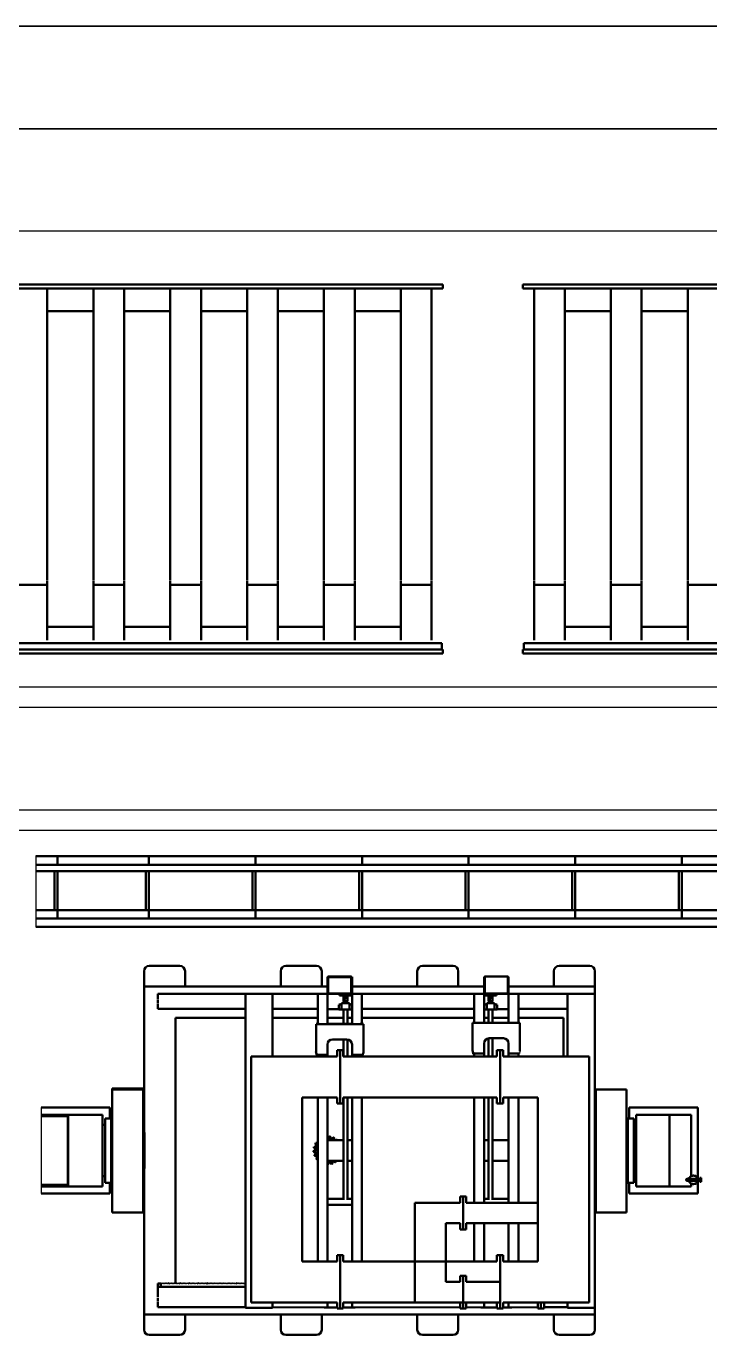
# Model space of a CAD drawing. Header units: millimetres. Extents: x 11 to 67028, y -2 to 23998.
# Drawn here: x 49563 to 56235, y 11229 to 23998 of the extents above; entities that cross this region are included whole.
import ezdxf

# ---------------------------------------------------------------- set-up
doc = ezdxf.new("R2010")
doc.units = ezdxf.units.MM
doc.layers.add('cu', color=7, linetype='Continuous', lineweight=35)
doc.layers.add('图层1', color=2, linetype='Continuous', lineweight=35)

msp = doc.modelspace()

# ---------------------------------------------------------------- linework, layer by layer
at = {"color": 7, "linetype": 'Continuous', "lineweight": 50}
for p, q in [((53629, 21477), (45609, 21477)), ((53629, 21437), (53629, 21477)), ((62429, 21477), (54409, 21477)), ((54409, 21477), (54409, 21437)), ((53629, 21437), (45609, 21437)), ((49769, 18596), (49769, 21436)), ((50219, 21436), (50219, 18596)), ((50519, 18596), (50519, 21436)), ((50969, 21436), (50969, 18596)), ((51269, 18596), (51269, 21436)), ((51719, 21436), (51719, 18596)), ((52019, 18596), (52019, 21436)), ((52469, 21436), (52469, 18596)), ((52769, 18596), (52769, 21436)), ((53219, 21436), (53219, 18596)), ((53519, 18596), (53519, 21436)), ((62429, 21437), (54409, 21437)), ((54519, 21436), (54519, 18596)), ((54819, 18596), (54819, 21436)), ((55269, 21436), (55269, 18596)), ((55569, 18596), (55569, 21436)), ((56019, 21436), (56019, 18596)), ((50219, 21217), (49769, 21217)), ((50969, 21217), (50519, 21217)), ((51719, 21217), (51269, 21217)), ((52469, 21217), (52019, 21217)), ((53219, 21217), (52769, 21217)), ((55269, 21217), (54819, 21217)), ((56019, 21217), (55569, 21217)), ((49469, 18546), (49769, 18546)), ((49769, 18546), (49769, 18591)), ((49769, 18006), (49769, 18546)), ((50219, 18591), (50219, 18546)), ((50219, 18546), (50219, 18006)), ((50219, 18546), (50519, 18546)), ((50519, 18546), (50519, 18591)), ((50519, 18006), (50519, 18546)), ((50969, 18591), (50969, 18546)), ((50969, 18546), (50969, 18006)), ((50969, 18546), (51269, 18546)), ((51269, 18546), (51269, 18591)), ((51269, 18006), (51269, 18546)), ((51719, 18591), (51719, 18546)), ((51719, 18546), (51719, 18006)), ((51719, 18546), (52019, 18546)), ((52019, 18546), (52019, 18591)), ((52019, 18006), (52019, 18546)), ((52469, 18591), (52469, 18546)), ((52469, 18546), (52469, 18006)), ((52469, 18546), (52769, 18546)), ((52769, 18546), (52769, 18591)), ((52769, 18006), (52769, 18546)), ((53219, 18591), (53219, 18546)), ((53219, 18546), (53219, 18006)), ((53219, 18546), (53519, 18546)), ((53519, 18546), (53519, 18591)), ((53519, 18006), (53519, 18546)), ((54519, 18591), (54519, 18546)), ((54519, 18546), (54519, 18006)), ((54519, 18546), (54819, 18546)), ((54819, 18546), (54819, 18591)), ((54819, 18006), (54819, 18546)), ((55269, 18591), (55269, 18546)), ((55269, 18546), (55269, 18006)), ((55269, 18546), (55569, 18546)), ((55569, 18546), (55569, 18591)), ((55569, 18006), (55569, 18546)), ((56019, 18591), (56019, 18546)), ((56019, 18546), (56019, 18006)), ((56019, 18546), (56319, 18546)), ((50219, 18137), (49769, 18137)), ((50519, 18137), (50969, 18137)), ((51719, 18137), (51269, 18137)), ((52469, 18137), (52019, 18137)), ((53219, 18137), (52769, 18137)), ((55268, 18137), (54818, 18137)), ((56019, 18137), (55569, 18137)), ((53629, 17877), (45609, 17877)), ((53619, 17977), (45619, 17977)), ((53619, 17915), (45619, 17915)), ((53619, 17977), (53619, 17917)), ((53619, 17917), (53629, 17917)), ((53629, 17877), (53629, 17917)), ((54419, 17917), (54409, 17917)), ((54409, 17917), (54409, 17877)), ((62429, 17877), (54409, 17877)), ((54419, 17915), (54419, 17977)), ((62419, 17977), (54419, 17977)), ((62419, 17915), (54419, 17915)), ((63347, 15901), (49656, 15901)), ((49869, 15901), (49869, 15816)), ((50761, 15901), (50761, 15816)), ((51781, 15901), (51781, 15907)), ((51801, 15901), (51801, 15816)), ((52841, 15901), (52841, 15816)), ((53881, 15901), (53881, 15816)), ((54921, 15901), (54921, 15816)), ((55961, 15901), (55961, 15816)), ((49656, 15816), (63347, 15816)), ((49656, 15755), (63347, 15755)), ((49839, 15375), (49839, 15755)), ((49869, 15755), (49869, 15375)), ((50731, 15375), (50731, 15755)), ((50761, 15755), (50761, 15375)), ((51771, 15375), (51771, 15755)), ((51801, 15755), (51801, 15375)), ((52811, 15375), (52811, 15755)), ((52841, 15755), (52841, 15375)), ((53851, 15375), (53851, 15755)), ((53881, 15755), (53881, 15375)), ((54891, 15375), (54891, 15755)), ((54921, 15755), (54921, 15375)), ((55931, 15375), (55931, 15755)), ((55961, 15755), (55961, 15375)), ((63347, 15374), (49656, 15374)), ((49869, 15292), (49869, 15374)), ((50761, 15292), (50761, 15374)), ((51801, 15292), (51801, 15374)), ((52841, 15292), (52841, 15374)), ((53881, 15292), (53881, 15374)), ((54921, 15292), (54921, 15374)), ((55961, 15292), (55961, 15374)), ((49656, 15292), (63347, 15292)), ((63347, 15211), (49656, 15211))]:
    msp.add_line(p, q, dxfattribs=at)
at = {"color": 4}
for p, q in [((62701, 17549), (36326, 17549)), ((62701, 17349), (36326, 17349)), ((62701, 16349), (36326, 16349)), ((62701, 16149), (36326, 16149))]:
    msp.add_line(p, q, dxfattribs=at)
msp.add_line((49656, 15903), (49656, 15211))
at = {"color": 5, "linetype": 'Continuous', "lineweight": 50}
for p, q in [((51063, 14829), (50763, 14829)), ((52397, 14829), (52097, 14829)), ((53730, 14829), (53430, 14829)), ((55063, 14829), (54763, 14829)), ((50713, 14779), (50713, 14629)), ((51113, 14629), (51113, 14779)), ((52047, 14779), (52047, 14629)), ((52447, 14629), (52447, 14779)), ((52503, 14721), (52503, 14561)), ((52510, 14726), (52510, 14721)), ((52736, 14726), (52510, 14726)), ((52510, 14721), (52510, 14561)), ((52510, 14719), (52736, 14719)), ((52736, 14721), (52736, 14726)), ((52736, 14721), (52736, 14561)), ((52743, 14561), (52743, 14721)), ((53380, 14779), (53380, 14629)), ((53780, 14629), (53780, 14779)), ((54031, 14721), (54031, 14561)), ((54038, 14726), (54038, 14721)), ((54264, 14726), (54038, 14726)), ((54038, 14721), (54038, 14561)), ((54264, 14721), (54264, 14726)), ((54264, 14721), (54264, 14561)), ((54271, 14561), (54271, 14721)), ((54713, 14779), (54713, 14629)), ((55113, 14629), (55113, 14779)), ((52503, 14629), (50713, 14629)), ((50713, 14629), (50713, 14623)), ((50713, 13202), (50713, 14623)), ((52501, 14561), (52501, 14556)), ((52504, 14557), (52639, 14557)), ((52510, 14561), (52736, 14561)), ((52622, 14556), (52622, 14540)), ((52711, 14557), (52647, 14557)), ((52719, 14557), (52742, 14557)), ((52735, 14556), (52735, 14540)), ((54031, 14629), (52743, 14629)), ((52745, 14561), (52745, 14556)), ((54029, 14561), (54029, 14556)), ((54032, 14557), (54055, 14557)), ((54038, 14561), (54264, 14561)), ((54039, 14557), (54039, 14540)), ((54127, 14557), (54063, 14557)), ((54135, 14557), (54270, 14557)), ((54152, 14557), (54152, 14540)), ((55113, 14629), (54271, 14629)), ((54273, 14561), (54273, 14556)), ((55113, 14629), (55113, 11279)), ((50847, 14506), (50847, 14556)), ((50847, 14556), (52503, 14556)), ((50847, 14498), (50847, 14469)), ((50847, 14409), (50847, 14461)), ((51704, 11494), (51704, 14556)), ((51968, 13946), (51968, 14556)), ((52408, 14556), (52408, 14263)), ((52503, 14556), (52503, 14262)), ((52615, 14451), (52641, 14451)), ((52615, 14450), (52615, 14405)), ((52622, 14540), (52639, 14540)), ((52639, 14556), (52639, 14540)), ((52639, 14540), (52719, 14540)), ((52664, 14465), (52641, 14465)), ((52641, 14464), (52641, 14405)), ((52641, 14464), (52717, 14464)), ((52659, 14523), (52659, 14540)), ((52659, 14498), (52659, 14520)), ((52659, 14484), (52659, 14493)), ((52660, 14521), (52660, 14508)), ((52662, 14523), (52662, 14510)), ((52664, 14464), (52664, 14476)), ((52677, 14523), (52677, 14510)), ((52680, 14508), (52680, 14521)), ((52694, 14476), (52694, 14464)), ((52717, 14465), (52694, 14465)), ((52695, 14521), (52695, 14508)), ((52697, 14523), (52697, 14510)), ((52699, 14540), (52699, 14511)), ((52699, 14508), (52699, 14484)), ((52717, 14464), (52717, 14405)), ((52717, 14451), (52743, 14451)), ((52719, 14556), (52719, 14540)), ((52719, 14540), (52735, 14540)), ((52743, 14556), (54031, 14556)), ((52743, 14262), (52743, 14556)), ((52838, 14556), (52838, 14263)), ((53936, 14556), (53936, 14273)), ((54031, 14556), (54031, 14273)), ((54031, 14451), (54057, 14451)), ((54039, 14540), (54055, 14540)), ((54055, 14556), (54055, 14540)), ((54055, 14540), (54135, 14540)), ((54080, 14465), (54057, 14465)), ((54057, 14464), (54057, 14405)), ((54057, 14464), (54133, 14464)), ((54075, 14523), (54075, 14540)), ((54075, 14498), (54075, 14520)), ((54075, 14484), (54075, 14493)), ((54077, 14521), (54077, 14508)), ((54079, 14523), (54079, 14510)), ((54080, 14464), (54080, 14476)), ((54094, 14523), (54094, 14510)), ((54097, 14508), (54097, 14521)), ((54110, 14476), (54110, 14464)), ((54133, 14465), (54110, 14465)), ((54112, 14521), (54112, 14508)), ((54114, 14523), (54114, 14510)), ((54115, 14540), (54115, 14511)), ((54115, 14508), (54115, 14484)), ((54133, 14464), (54133, 14405)), ((54133, 14451), (54159, 14451)), ((54135, 14556), (54135, 14540)), ((54135, 14540), (54152, 14540)), ((54159, 14450), (54159, 14405)), ((54271, 14273), (54271, 14556)), ((54271, 14556), (55113, 14556)), ((54366, 14556), (54366, 14273)), ((54845, 14556), (54845, 13946)), ((51704, 14409), (50847, 14409)), ((51019, 14323), (51704, 14323)), ((51019, 11738), (51019, 14323)), ((52408, 14409), (51968, 14409)), ((51968, 14323), (52408, 14323)), ((52615, 14407), (52503, 14407)), ((52503, 14323), (52659, 14323)), ((52641, 14405), (52615, 14405)), ((52641, 14405), (52717, 14405)), ((52659, 14263), (52659, 14404)), ((52699, 14404), (52699, 14263)), ((52699, 14323), (52743, 14323)), ((52743, 14405), (52717, 14405)), ((53936, 14409), (52838, 14409)), ((52838, 14323), (53936, 14323)), ((54057, 14405), (54031, 14405)), ((54031, 14323), (54075, 14323)), ((54057, 14405), (54133, 14405)), ((54075, 14273), (54075, 14404)), ((54115, 14404), (54115, 14273)), ((54115, 14323), (54271, 14323)), ((54159, 14405), (54133, 14405)), ((54271, 14407), (54159, 14407)), ((54845, 14409), (54366, 14409)), ((54366, 14323), (54807, 14323)), ((54807, 14323), (54807, 13946)), ((52423, 14263), (52392, 14263)), ((52392, 13985), (52392, 14262)), ((52392, 14262), (52854, 14262)), ((52503, 14262), (52423, 14262)), ((52743, 14263), (52503, 14263)), ((52823, 14262), (52743, 14262)), ((52854, 14263), (52823, 14263)), ((52854, 13985), (52854, 14262)), ((53951, 14273), (53920, 14273)), ((53920, 13996), (53920, 14273)), ((53920, 14273), (54382, 14273)), ((54031, 14273), (53951, 14273)), ((54271, 14273), (54031, 14273)), ((54351, 14273), (54271, 14273)), ((54382, 14273), (54351, 14273)), ((54382, 13996), (54382, 14273)), ((52503, 14062), (52503, 13946)), ((52553, 14112), (52693, 14112)), ((52659, 13946), (52659, 14112)), ((52699, 14112), (52699, 13946)), ((52743, 13946), (52743, 14062)), ((54031, 14073), (54031, 13946)), ((54075, 13946), (54075, 14123)), ((54081, 14123), (54221, 14123)), ((54115, 14123), (54115, 13946)), ((54271, 13946), (54271, 14073)), ((51757, 13946), (52324, 13946)), ((51757, 11546), (51757, 13946)), ((51757, 13946), (52324, 13946)), ((52324, 13946), (52597, 13946)), ((52399, 13957), (52390, 13993)), ((52398, 13962), (52493, 13962)), ((52400, 13946), (52597, 13946)), ((52408, 13962), (52408, 13946)), ((52597, 13946), (52597, 14006)), ((52597, 14006), (52657, 14006)), ((52597, 14006), (52657, 14006)), ((52627, 13486), (52627, 14006)), ((52657, 14006), (52657, 13946)), ((52657, 13946), (52921, 13946)), ((52657, 13946), (52846, 13946)), ((52753, 13962), (52847, 13962)), ((52838, 13962), (52838, 13946)), ((52854, 13985), (52846, 13957)), ((52921, 13946), (54157, 13946)), ((53928, 13967), (53918, 14003)), ((53927, 13973), (54021, 13973)), ((53936, 13973), (53936, 13946)), ((54157, 13946), (54157, 14006)), ((54157, 14006), (54187, 14006)), ((54157, 14006), (54217, 14006)), ((54187, 13486), (54187, 14006)), ((54187, 14006), (54217, 14006)), ((54217, 14006), (54217, 13946)), ((54217, 13946), (55057, 13946)), ((54281, 13973), (54376, 13973)), ((54366, 13973), (54366, 13946)), ((55057, 13946), (55057, 11546)), ((50403, 12423), (50403, 13632)), ((50703, 13632), (50403, 13632)), ((50703, 13623), (50403, 13623)), ((50703, 12423), (50703, 13632)), ((50703, 13632), (50713, 13632)), ((50703, 13629), (50713, 13629)), ((52257, 13546), (52597, 13546)), ((52257, 11946), (52257, 13546)), ((52408, 13546), (52408, 11946)), ((52503, 13546), (52503, 11946)), ((52597, 13486), (52597, 13546)), ((52657, 13546), (54157, 13546)), ((52657, 13546), (52657, 13486)), ((52659, 12546), (52659, 13546)), ((52699, 13546), (52699, 12546)), ((52743, 11946), (52743, 13546)), ((52838, 13546), (52838, 11946)), ((53936, 13546), (53936, 12518)), ((54031, 13546), (54031, 12518)), ((54075, 12546), (54075, 13546)), ((54115, 13546), (54115, 12546)), ((54157, 13486), (54157, 13546)), ((54557, 13546), (54217, 13546)), ((54217, 13546), (54217, 13486)), ((54271, 12518), (54271, 13546)), ((54366, 13546), (54366, 12518)), ((54557, 11946), (54557, 13546)), ((55123, 13623), (55123, 12423)), ((55123, 13623), (55423, 13623)), ((55423, 13623), (55423, 12423)), ((49708, 13447), (50378, 13447)), ((50378, 13447), (50378, 13342)), ((52657, 13486), (52597, 13486)), ((54187, 13486), (54157, 13486)), ((54217, 13486), (54187, 13486)), ((55448, 13447), (56118, 13447)), ((55448, 13342), (55448, 13447)), ((56118, 13447), (56118, 12751)), ((49708, 13377), (50309, 13377)), ((49708, 13362), (49964, 13362)), ((49968, 13347), (49968, 12707)), ((49970, 13347), (49970, 12707)), ((49973, 13377), (49973, 12677)), ((50309, 12677), (50309, 13377)), ((50393, 13341), (50333, 13341)), ((50333, 12714), (50333, 13340)), ((50393, 12714), (50393, 13340)), ((50393, 13328), (50403, 13328)), ((55423, 13328), (55433, 13328)), ((55493, 13341), (55433, 13341)), ((55433, 13340), (55433, 12714)), ((55493, 13341), (55493, 12714)), ((55517, 13377), (55517, 12677)), ((55517, 13377), (56054, 13377)), ((55842, 13377), (55842, 12677)), ((56054, 13377), (56054, 12782)), ((50309, 13278), (50333, 13278)), ((50703, 13202), (50718, 13202)), ((50718, 12852), (50718, 13202)), ((55493, 13278), (55517, 13278)), ((52659, 13128), (52503, 13128)), ((52659, 13128), (52503, 13128)), ((52743, 13128), (52699, 13128)), ((52743, 13128), (52699, 13128)), ((54075, 13128), (54031, 13128)), ((54075, 13128), (54031, 13128)), ((54271, 13128), (54115, 13128)), ((54271, 13128), (54115, 13128)), ((52503, 12928), (52659, 12928)), ((52699, 12928), (52743, 12928)), ((54031, 12928), (54075, 12928)), ((54115, 12928), (54271, 12928)), ((50333, 12777), (50309, 12777)), ((50718, 12852), (50703, 12852)), ((50713, 11279), (50713, 12852)), ((55517, 12777), (55493, 12777)), ((56044, 12751), (56044, 12772)), ((56054, 12782), (56069, 12782)), ((56069, 12783), (56079, 12783)), ((56069, 12773), (56069, 12783)), ((56079, 12783), (56079, 12773)), ((56079, 12782), (56094, 12782)), ((56104, 12772), (56104, 12751)), ((49964, 12692), (49708, 12692)), ((50309, 12677), (49708, 12677)), ((50333, 12714), (50393, 12714)), ((50378, 12713), (50378, 12607)), ((50403, 12726), (50393, 12726)), ((55433, 12726), (55423, 12726)), ((55433, 12714), (55493, 12714)), ((55448, 12607), (55448, 12713)), ((55517, 12677), (56054, 12677)), ((56023, 12732), (56017, 12732)), ((56027, 12757), (56042, 12757)), ((56042, 12727), (56027, 12727)), ((56034, 12751), (56134, 12751)), ((56134, 12732), (56034, 12732)), ((56042, 12757), (56042, 12751)), ((56042, 12732), (56042, 12727)), ((56044, 12732), (56044, 12712)), ((56069, 12702), (56054, 12702)), ((56054, 12702), (56054, 12677)), ((56069, 12701), (56069, 12710)), ((56079, 12701), (56069, 12701)), ((56079, 12710), (56079, 12701)), ((56094, 12702), (56079, 12702)), ((56104, 12732), (56104, 12712)), ((56118, 12732), (56118, 12607)), ((56134, 12751), (56134, 12732)), ((56136, 12722), (56136, 12762)), ((56136, 12762), (56151, 12762)), ((56151, 12722), (56136, 12722)), ((56151, 12762), (56151, 12722)), ((50378, 12607), (49708, 12607)), ((52659, 12558), (52503, 12558)), ((52743, 12558), (52699, 12558)), ((53797, 12518), (53357, 12518)), ((53357, 12518), (53357, 11546)), ((53797, 12518), (53357, 12518)), ((53857, 12578), (53797, 12578)), ((53857, 12578), (53797, 12578)), ((53797, 12578), (53797, 12518)), ((53827, 12578), (53827, 12258)), ((53857, 12518), (53857, 12578)), ((54557, 12518), (53857, 12518)), ((54557, 12518), (53857, 12518)), ((54075, 12558), (54031, 12558)), ((54271, 12558), (54115, 12558)), ((56118, 12607), (55448, 12607)), ((50703, 12423), (50403, 12423)), ((50703, 12429), (50713, 12429)), ((52743, 12497), (52503, 12497)), ((55123, 12423), (55423, 12423)), ((53797, 12318), (53657, 12318)), ((53657, 12318), (53657, 11746)), ((53797, 12318), (53797, 12258)), ((53797, 12258), (53857, 12258)), ((54557, 12318), (53857, 12318)), ((53857, 12258), (53857, 12318)), ((53936, 12318), (53936, 11946)), ((54031, 12318), (54031, 11946)), ((54271, 11946), (54271, 12318)), ((54366, 12318), (54366, 11946)), ((52597, 12006), (52657, 12006)), ((52597, 11946), (52597, 12006)), ((52597, 12006), (52657, 12006)), ((52627, 11486), (52627, 12006)), ((52657, 12006), (52657, 11946)), ((54157, 11946), (54157, 12006)), ((54157, 12006), (54187, 12006)), ((54157, 12006), (54217, 12006)), ((54187, 11486), (54187, 12006)), ((54187, 12006), (54217, 12006)), ((54217, 12006), (54217, 11946)), ((52597, 11946), (52257, 11946)), ((52597, 11946), (52257, 11946)), ((53357, 11946), (52657, 11946)), ((54157, 11946), (52657, 11946)), ((54157, 11946), (53657, 11946)), ((54557, 11946), (54217, 11946)), ((54217, 11946), (54557, 11946)), ((53797, 11806), (53797, 11746)), ((53857, 11806), (53797, 11806)), ((53827, 11806), (53827, 11486)), ((53857, 11746), (53857, 11806)), ((50847, 11699), (50847, 11729)), ((50878, 11729), (50847, 11729)), ((50847, 11596), (50847, 11699)), ((50877, 11699), (50847, 11699)), ((50877, 11699), (50847, 11699)), ((50877, 11698), (50877, 11728)), ((50877, 11698), (51704, 11698)), ((50878, 11728), (50881, 11737)), ((50885, 11737), (50888, 11728)), ((50890, 11728), (50894, 11737)), ((50897, 11737), (50900, 11728)), ((50903, 11728), (50906, 11737)), ((50910, 11737), (50913, 11728)), ((50916, 11728), (50919, 11737)), ((50922, 11737), (50925, 11728)), ((50928, 11728), (50931, 11737)), ((50935, 11737), (50938, 11728)), ((50941, 11728), (50944, 11737)), ((50947, 11737), (50951, 11728)), ((50953, 11728), (50957, 11737)), ((50960, 11737), (50963, 11728)), ((50966, 11728), (50969, 11737)), ((50972, 11737), (50976, 11728)), ((50978, 11728), (50982, 11737)), ((50985, 11737), (50988, 11728)), ((50991, 11728), (50994, 11737)), ((50998, 11737), (51001, 11728)), ((51004, 11728), (51007, 11737)), ((51010, 11737), (51013, 11728)), ((51016, 11728), (51019, 11737)), ((51023, 11737), (51026, 11728)), ((51029, 11728), (51032, 11737)), ((51035, 11737), (51039, 11728)), ((51041, 11728), (51044, 11737)), ((51048, 11737), (51051, 11728)), ((51054, 11728), (51057, 11737)), ((51060, 11737), (51064, 11728)), ((51066, 11728), (51070, 11737)), ((51073, 11737), (51076, 11728)), ((51079, 11728), (51082, 11737)), ((51086, 11737), (51089, 11728)), ((51091, 11728), (51095, 11737)), ((51098, 11737), (51101, 11728)), ((51104, 11728), (51107, 11737)), ((51111, 11737), (51114, 11728)), ((51117, 11728), (51120, 11737)), ((51123, 11737), (51127, 11728)), ((51129, 11728), (51132, 11737)), ((51136, 11737), (51139, 11728)), ((51142, 11728), (51145, 11737)), ((51148, 11737), (51152, 11728)), ((51154, 11728), (51158, 11737)), ((51161, 11737), (51164, 11728)), ((51167, 11728), (51170, 11737)), ((51174, 11737), (51177, 11728)), ((51179, 11728), (51183, 11737)), ((51186, 11737), (51189, 11728)), ((51192, 11728), (51195, 11737)), ((51199, 11737), (51202, 11728)), ((51205, 11728), (51208, 11737)), ((51211, 11737), (51214, 11728)), ((51217, 11728), (51220, 11737)), ((51224, 11737), (51227, 11728)), ((51230, 11728), (51233, 11737)), ((51236, 11737), (51240, 11728)), ((51242, 11728), (51246, 11737)), ((51249, 11737), (51252, 11728)), ((51255, 11728), (51258, 11737)), ((51261, 11737), (51265, 11728)), ((51267, 11728), (51271, 11737)), ((51274, 11737), (51277, 11728)), ((51280, 11728), (51283, 11737)), ((51287, 11737), (51290, 11728)), ((51293, 11728), (51296, 11737)), ((51299, 11737), (51302, 11728)), ((51305, 11728), (51308, 11737)), ((51312, 11737), (51315, 11728)), ((51318, 11728), (51321, 11737)), ((51324, 11737), (51328, 11728)), ((51330, 11728), (51334, 11737)), ((51337, 11737), (51340, 11728)), ((51343, 11728), (51346, 11737)), ((51349, 11737), (51353, 11728)), ((51355, 11728), (51359, 11737)), ((51362, 11737), (51365, 11728)), ((51368, 11728), (51371, 11737)), ((51375, 11737), (51378, 11728)), ((51381, 11728), (51384, 11737)), ((51387, 11737), (51390, 11728)), ((51393, 11728), (51396, 11737)), ((51400, 11737), (51403, 11728)), ((51406, 11728), (51409, 11737)), ((51412, 11737), (51416, 11728)), ((51418, 11728), (51421, 11737)), ((51425, 11737), (51428, 11728)), ((51431, 11728), (51434, 11737)), ((51437, 11737), (51441, 11728)), ((51443, 11728), (51447, 11737)), ((51450, 11737), (51453, 11728)), ((51456, 11728), (51459, 11737)), ((51463, 11737), (51466, 11728)), ((51468, 11728), (51472, 11737)), ((51475, 11737), (51478, 11728)), ((51481, 11728), (51484, 11737)), ((51488, 11737), (51491, 11728)), ((51494, 11728), (51497, 11737)), ((51500, 11737), (51504, 11728)), ((51506, 11728), (51509, 11737)), ((51513, 11737), (51516, 11728)), ((51519, 11728), (51522, 11737)), ((51525, 11737), (51529, 11728)), ((51531, 11728), (51535, 11737)), ((51538, 11737), (51541, 11728)), ((51544, 11728), (51547, 11737)), ((51551, 11737), (51554, 11728)), ((51556, 11728), (51560, 11737)), ((51563, 11737), (51566, 11728)), ((51569, 11728), (51572, 11737)), ((51576, 11737), (51579, 11728)), ((51582, 11728), (51585, 11737)), ((51588, 11737), (51591, 11728)), ((51594, 11728), (51597, 11737)), ((51601, 11737), (51604, 11728)), ((51607, 11728), (51610, 11737)), ((51613, 11737), (51617, 11728)), ((51619, 11728), (51623, 11737)), ((51626, 11737), (51629, 11728)), ((51632, 11728), (51635, 11737)), ((51638, 11737), (51642, 11728)), ((51644, 11728), (51648, 11737)), ((51651, 11737), (51654, 11728)), ((51657, 11728), (51660, 11737)), ((51664, 11737), (51667, 11728)), ((51670, 11728), (51673, 11737)), ((51676, 11737), (51679, 11728)), ((51682, 11728), (51685, 11737)), ((51689, 11737), (51692, 11728)), ((51695, 11728), (51698, 11737)), ((51701, 11737), (51704, 11730)), ((53657, 11746), (53797, 11746)), ((53857, 11746), (54187, 11746)), ((50847, 11588), (50847, 11559)), ((50847, 11499), (50847, 11551)), ((51704, 11499), (50847, 11499)), ((51704, 11494), (51968, 11494)), ((52423, 11546), (51757, 11546)), ((51968, 11494), (51968, 11546)), ((52471, 11496), (51968, 11499)), ((52597, 11546), (52423, 11546)), ((52503, 11496), (52471, 11496)), ((52503, 11546), (52503, 11496)), ((52503, 11497), (52597, 11497)), ((52597, 11497), (52503, 11497)), ((52597, 11486), (52597, 11546)), ((52824, 11546), (52657, 11546)), ((52657, 11546), (52657, 11486)), ((52657, 11497), (52743, 11497)), ((52743, 11497), (52657, 11497)), ((52743, 11496), (52743, 11546)), ((52774, 11496), (52743, 11496)), ((53797, 11499), (52774, 11496)), ((53951, 11546), (52824, 11546)), ((53357, 11546), (53797, 11546)), ((53797, 11546), (53797, 11486)), ((53857, 11546), (53951, 11546)), ((53857, 11486), (53857, 11546)), ((54000, 11496), (53857, 11499)), ((53950, 11546), (54187, 11546)), ((53951, 11546), (54031, 11546)), ((54031, 11496), (54000, 11496)), ((54031, 11546), (54031, 11496)), ((54031, 11497), (54157, 11497)), ((54157, 11497), (54031, 11497)), ((54157, 11486), (54157, 11546)), ((54217, 11546), (54217, 11486)), ((55057, 11546), (54217, 11546)), ((54217, 11497), (54271, 11497)), ((54271, 11497), (54217, 11497)), ((54271, 11496), (54271, 11546)), ((54303, 11496), (54271, 11496)), ((54557, 11499), (54303, 11496)), ((54557, 11546), (54557, 11486)), ((54587, 11546), (54587, 11486)), ((54617, 11486), (54617, 11546)), ((54845, 11499), (54617, 11499)), ((54845, 11494), (54845, 11546)), ((54845, 11494), (55113, 11494)), ((55107, 11429), (50713, 11429)), ((51113, 11429), (51113, 11279)), ((52047, 11279), (52047, 11429)), ((52447, 11429), (52447, 11279)), ((52657, 11486), (52597, 11486)), ((53380, 11279), (53380, 11429)), ((53780, 11429), (53780, 11279)), ((53797, 11486), (53857, 11486)), ((54187, 11486), (54157, 11486)), ((54217, 11486), (54187, 11486)), ((54557, 11486), (54617, 11486)), ((54713, 11279), (54713, 11429)), ((55107, 11429), (55113, 11429)), ((51063, 11229), (50763, 11229)), ((52397, 11229), (52097, 11229)), ((53730, 11229), (53430, 11229)), ((55063, 11229), (54763, 11229))]:
    msp.add_line(p, q, dxfattribs=at)
at = {"color": 5}
for p, q in [((54382, 13996), (54376, 13973)), ((49708, 13447), (49708, 12607))]:
    msp.add_line(p, q, dxfattribs=at)
msp.add_lwpolyline([(27, 22998), (65027, 22998), (65027, 21998), (27, 21998)])
at = {"color": 5, "linetype": 'Continuous', "lineweight": 50, "flags": 128}
for points in [[(52696, 14484), (52694, 14484), (52693, 14484), (52691, 14484), (52688, 14484), (52686, 14484), (52683, 14484), (52681, 14484), (52678, 14484), (52675, 14484), (52673, 14484), (52670, 14484), (52668, 14484), (52666, 14484), (52664, 14484), (52662, 14484), (52661, 14484), (52660, 14484), (52659, 14484), (52659, 14484), (52659, 14484)], [(52662, 14521), (52661, 14521), (52660, 14521), (52660, 14521), (52660, 14521), (52660, 14521), (52660, 14521), (52661, 14521), (52662, 14521)], [(52660, 14508), (52661, 14508), (52662, 14508), (52662, 14508), (52663, 14508), (52664, 14508), (52665, 14508), (52666, 14508), (52667, 14508)], [(52660, 14508), (52662, 14508), (52663, 14508), (52665, 14508), (52667, 14508), (52670, 14508), (52672, 14508), (52675, 14508), (52678, 14508), (52680, 14508)], [(52695, 14482), (52693, 14482), (52691, 14482), (52689, 14482), (52687, 14482), (52685, 14482), (52682, 14482), (52680, 14482), (52677, 14482), (52675, 14482), (52672, 14482), (52670, 14482), (52668, 14482), (52666, 14482), (52664, 14482), (52662, 14482), (52661, 14482), (52661, 14482), (52660, 14482), (52660, 14482)], [(52677, 14511), (52675, 14511), (52673, 14511), (52670, 14511), (52669, 14511), (52667, 14511), (52665, 14511), (52664, 14511), (52662, 14511)], [(52664, 14476), (52664, 14476), (52664, 14476), (52665, 14476), (52666, 14476), (52667, 14476), (52669, 14476), (52671, 14476), (52673, 14476), (52675, 14476), (52677, 14476), (52680, 14476), (52682, 14476), (52684, 14476), (52686, 14476), (52688, 14476), (52690, 14476), (52691, 14476), (52692, 14476), (52693, 14476), (52693, 14476), (52694, 14476)], [(52694, 14464), (52693, 14464), (52693, 14464), (52692, 14464), (52691, 14464), (52689, 14464), (52688, 14464), (52686, 14464), (52684, 14464), (52681, 14464), (52679, 14464), (52677, 14464), (52675, 14464), (52672, 14464), (52670, 14464), (52669, 14464), (52667, 14464), (52666, 14464), (52665, 14464), (52664, 14464), (52664, 14464), (52664, 14464)], [(52669, 14477), (52668, 14477), (52667, 14477), (52666, 14477), (52665, 14477), (52665, 14477), (52665, 14477), (52665, 14477), (52665, 14477), (52666, 14477), (52668, 14477), (52669, 14477), (52671, 14477), (52673, 14477), (52675, 14477), (52677, 14477), (52680, 14477), (52682, 14477), (52684, 14477), (52686, 14477), (52688, 14477), (52689, 14477), (52691, 14477), (52692, 14477), (52692, 14477), (52693, 14477), (52692, 14477), (52692, 14477), (52691, 14477), (52690, 14477), (52689, 14477), (52689, 14477)], [(52689, 14477), (52688, 14477), (52688, 14477), (52687, 14477), (52686, 14477), (52685, 14477), (52683, 14477), (52681, 14477), (52679, 14477), (52678, 14477), (52676, 14477), (52674, 14477), (52672, 14477), (52671, 14477), (52670, 14477), (52669, 14477), (52669, 14477), (52669, 14477)], [(52697, 14523), (52695, 14523), (52694, 14523), (52692, 14523), (52690, 14523), (52687, 14523), (52685, 14523), (52682, 14523), (52679, 14523), (52677, 14523)], [(52677, 14521), (52677, 14521), (52678, 14521), (52678, 14521), (52679, 14521), (52679, 14521), (52679, 14521), (52680, 14521), (52680, 14521)], [(52677, 14510), (52677, 14510), (52678, 14510), (52678, 14510), (52679, 14510), (52679, 14510), (52679, 14510), (52680, 14510), (52680, 14510)], [(52680, 14520), (52682, 14520), (52685, 14520), (52687, 14520), (52689, 14520), (52690, 14520), (52692, 14520), (52694, 14520), (52695, 14520)], [(52695, 14508), (52696, 14508), (52697, 14508), (52698, 14508), (52698, 14508), (52698, 14508), (52698, 14508), (52697, 14508), (52696, 14508), (52695, 14508)], [(52743, 14556), (52743, 14556), (52743, 14556)], [(54113, 14484), (54111, 14484), (54110, 14484), (54108, 14484), (54105, 14484), (54103, 14484), (54100, 14484), (54098, 14484), (54095, 14484), (54092, 14484), (54090, 14484), (54087, 14484), (54085, 14484), (54083, 14484), (54081, 14484), (54079, 14484), (54078, 14484), (54077, 14484), (54076, 14484), (54076, 14484), (54075, 14484)], [(54079, 14521), (54078, 14521), (54077, 14521), (54077, 14521), (54077, 14521), (54077, 14521), (54077, 14521), (54078, 14521), (54079, 14521)], [(54077, 14508), (54079, 14508), (54080, 14508), (54082, 14508), (54084, 14508), (54087, 14508), (54089, 14508), (54092, 14508), (54095, 14508), (54097, 14508)], [(54112, 14482), (54110, 14482), (54108, 14482), (54106, 14482), (54104, 14482), (54102, 14482), (54099, 14482), (54097, 14482), (54094, 14482), (54092, 14482), (54089, 14482), (54087, 14482), (54085, 14482), (54083, 14482), (54081, 14482), (54079, 14482), (54078, 14482), (54077, 14482), (54077, 14482), (54077, 14482)], [(54094, 14511), (54092, 14511), (54089, 14511), (54087, 14511), (54085, 14511), (54084, 14511), (54082, 14511), (54080, 14511), (54079, 14511)], [(54080, 14476), (54081, 14476), (54081, 14476), (54082, 14476), (54083, 14476), (54084, 14476), (54086, 14476), (54088, 14476), (54090, 14476), (54092, 14476), (54094, 14476), (54097, 14476), (54099, 14476), (54101, 14476), (54103, 14476), (54105, 14476), (54107, 14476), (54108, 14476), (54109, 14476), (54110, 14476), (54110, 14476), (54110, 14476)], [(54110, 14464), (54110, 14464), (54110, 14464), (54109, 14464), (54108, 14464), (54106, 14464), (54105, 14464), (54103, 14464), (54101, 14464), (54098, 14464), (54096, 14464), (54094, 14464), (54091, 14464), (54089, 14464), (54087, 14464), (54085, 14464), (54084, 14464), (54083, 14464), (54082, 14464), (54081, 14464), (54081, 14464), (54080, 14464)], [(54085, 14477), (54085, 14477), (54084, 14477), (54083, 14477), (54082, 14477), (54082, 14477), (54081, 14477), (54082, 14477), (54082, 14477), (54083, 14477), (54085, 14477), (54086, 14477), (54088, 14477), (54090, 14477), (54092, 14477), (54094, 14477), (54097, 14477), (54099, 14477), (54101, 14477), (54103, 14477), (54105, 14477), (54106, 14477), (54108, 14477), (54109, 14477), (54109, 14477), (54109, 14477), (54109, 14477), (54109, 14477), (54108, 14477), (54107, 14477), (54106, 14477), (54105, 14477)], [(54105, 14477), (54105, 14477), (54105, 14477), (54104, 14477), (54103, 14477), (54102, 14477), (54100, 14477), (54098, 14477), (54096, 14477), (54095, 14477), (54093, 14477), (54091, 14477), (54089, 14477), (54088, 14477), (54087, 14477), (54086, 14477), (54086, 14477), (54085, 14477)], [(54114, 14523), (54112, 14523), (54111, 14523), (54109, 14523), (54107, 14523), (54104, 14523), (54102, 14523), (54099, 14523), (54096, 14523), (54094, 14523)], [(54094, 14521), (54094, 14521), (54095, 14521), (54095, 14521), (54095, 14521), (54096, 14521), (54096, 14521), (54097, 14521), (54097, 14521)], [(54094, 14510), (54094, 14510), (54095, 14510), (54095, 14510), (54095, 14510), (54096, 14510), (54096, 14510), (54097, 14510), (54097, 14510)], [(54097, 14520), (54099, 14520), (54101, 14520), (54104, 14520), (54105, 14520), (54107, 14520), (54109, 14520), (54110, 14520), (54112, 14520)], [(54112, 14508), (54113, 14508), (54114, 14508), (54115, 14508), (54115, 14508), (54115, 14508), (54115, 14508), (54114, 14508), (54113, 14508), (54112, 14508)], [(49964, 13362), (49964, 13362), (49965, 13362), (49966, 13361), (49966, 13360), (49967, 13358), (49967, 13356), (49968, 13354), (49968, 13352), (49968, 13350), (49968, 13347)], [(49970, 13347), (49970, 13350), (49970, 13352), (49969, 13354), (49969, 13356), (49969, 13358), (49968, 13360), (49968, 13361), (49967, 13362), (49966, 13362), (49966, 13362)], [(52551, 12928), (52552, 12928), (52552, 12928)], [(49968, 12707), (49968, 12705), (49968, 12703), (49968, 12701), (49967, 12699), (49967, 12697), (49966, 12695), (49966, 12694), (49965, 12693), (49964, 12693), (49964, 12692)], [(49966, 12692), (49966, 12693), (49967, 12693), (49968, 12694), (49968, 12695), (49969, 12697), (49969, 12699), (49969, 12701), (49970, 12703), (49970, 12705), (49970, 12707)]]:
    msp.add_lwpolyline(points, dxfattribs=at)
at = {"color": 5, "linetype": 'Continuous', "lineweight": 50}
for centre in [(52630, 14548), (52727, 14548), (54047, 14548), (54144, 14548)]:
    msp.add_circle(centre, 4.5, dxfattribs=at)
for centre, radius, start, end in [((50763, 14779), 50, 89.9996, 179.9996), ((51063, 14779), 50, 0.0004, 90.0004), ((52097, 14779), 50, 89.9996, 179.9996), ((52397, 14779), 50, 0.0004, 90.0004), ((53430, 14779), 50, 89.9996, 179.9996), ((53730, 14779), 50, 0.0004, 90.0004), ((54763, 14779), 50, 89.9996, 179.9996), ((55063, 14779), 50, 0.0004, 90.0004), ((52508, 15068), 347, 269.1338, 270.2887), ((52737, 15068), 347, 269.7113, 270.8662), ((54037, 15068), 347, 269.1338, 270.2887), ((54266, 15068), 347, 269.7113, 270.8662), ((52501, 14563), 2, 269.9996, 359.9996), ((52501, 14563), 7, 269.9998, 343.398), ((52508, 14908), 347, 269.1338, 270.2887), ((52737, 14908), 347, 269.7113, 270.8662), ((52745, 14563), 7, 196.602, 270.0002), ((52745, 14563), 2, 180.0004, 270.0004), ((54029, 14563), 2, 269.9996, 359.9996), ((54029, 14563), 7, 269.9998, 343.398), ((54037, 14908), 347, 269.1338, 270.2887), ((54266, 14908), 347, 269.7113, 270.8662), ((54273, 14563), 7, 196.602, 270.0002), ((54273, 14563), 2, 180.0004, 270.0004), ((52630, 14548), 4.5, 180.0006, 359.9994), ((52661, 14592), 69.4, 267.586, 270.5868), ((52660, 14551), 31.3, 266.991, 270.3959), ((52666, 15013), 493, 269.3969, 269.6029), ((52666, 15002), 493, 269.3969, 269.6029), ((52691, 15013), 493, 270.3971, 270.6031), ((52691, 15002), 493, 270.3971, 270.6031), ((52696, 14536), 26.4, 268.3227, 273.1376), ((52695, 14530), 47.7, 269.5699, 272.5637), ((52696, 14536), 52.6, 269.6173, 272.5377), ((52697, 14542), 31.3, 269.6041, 273.009), ((52727, 14548), 4.5, 180.0006, 359.9994), ((54047, 14548), 4.5, 180.0006, 359.9994), ((54078, 14592), 69.4, 267.586, 270.5868), ((54077, 14551), 31.3, 266.991, 270.3959), ((54083, 15013), 493, 269.3969, 269.6029), ((54083, 15002), 493, 269.3969, 269.6029), ((54108, 15013), 493, 270.3971, 270.6031), ((54108, 15002), 493, 270.3971, 270.6031), ((54113, 14536), 26.4, 268.3227, 273.1376), ((54112, 14530), 47.7, 269.5699, 272.5637), ((54113, 14536), 52.6, 269.6173, 272.5377), ((54114, 14542), 31.3, 269.6041, 273.009), ((54144, 14548), 4.5, 180.0006, 359.9994), ((52553, 14062), 50, 89.9996, 179.9996), ((52693, 14062), 50, 0.0004, 90.0004), ((54081, 14073), 50, 89.9996, 179.9996), ((54221, 14073), 50, 0.0004, 90.0004), ((52493, 13972), 10, 269.9996, 359.9996), ((52753, 13972), 10, 180.0004, 270.0004), ((54021, 13983), 10, 269.9996, 359.9996), ((54281, 13983), 10, 180.0004, 270.0004), ((52505, 13029), 138, 79.6872, 83.1701), ((52505, 13029), 138, 79.6872, 83.1701), ((52505, 13029), 138, 62.5445, 66.0275), ((52505, 13029), 138, 62.5445, 66.0275), ((52505, 13029), 138, 165.4012, 168.8842), ((52505, 13029), 138, 165.4012, 168.8842), ((52505, 13029), 138, 148.2582, 151.7412), ((52505, 13029), 138, 148.2582, 151.7412), ((52505, 13029), 111, 174.7434, 176.8891), ((52505, 13029), 111, 174.5394, 176.8891), ((52505, 13029), 111, 157.3963, 159.7461), ((52505, 13029), 111, 157.3963, 159.7461), ((52505, 13029), 111, 88.8252, 91.1748), ((52505, 13029), 111, 88.8252, 91.1748), ((52505, 13029), 111, 71.6825, 74.0322), ((52505, 13029), 111, 71.6825, 74.0322), ((52505, 13029), 138, 45.7721, 48.8847), ((52505, 13029), 138, 46.0578, 48.8847), ((52505, 13029), 138, 182.5443, 186.0273), ((52505, 13029), 138, 199.6873, 203.1703), ((52505, 13029), 138, 216.8303, 220.3133), ((52505, 13029), 111, 191.6824, 194.0322), ((52505, 13029), 111, 277.3965, 279.7462), ((52505, 13029), 138, 285.4012, 288.8841), ((52505, 13029), 138, 302.5439, 306.0268), ((52505, 13029), 138, 268.8184, 271.7415), ((56054, 12772), 10, 90, 180), ((56094, 12772), 10, 0, 90), ((56054, 12712), 10, 180, 270), ((56094, 12712), 10, 270, 0), ((50763, 11279), 50, 180.0004, 270.0004), ((51063, 11279), 50, 269.9996, 359.9996), ((52097, 11279), 50, 180.0004, 270.0004), ((52397, 11279), 50, 269.9996, 359.9996), ((53430, 11279), 50, 180.0004, 270.0004), ((53730, 11279), 50, 269.9996, 359.9996), ((54763, 11279), 50, 180.0004, 270.0004), ((55063, 11279), 50, 269.9996, 359.9996)]:
    msp.add_arc(centre, radius, start, end, dxfattribs=at)
at = {"color": 5, "linetype": 'Continuous', "lineweight": 50, "extrusion": (0, 0, -1)}
msp.add_ellipse((52399, 13957), major_axis=(-0.4, 1.5), ratio=0.00126, start_param=1.566094, end_param=3.13689, dxfattribs=at)
at = {"color": 5, "linetype": 'Continuous', "lineweight": 50}
for points in [[(52647, 14557), (52645, 14557), (52643, 14557), (52641, 14557), (52639, 14557), (52639, 14557), (52639, 14557)], [(52719, 14557), (52718, 14557), (52718, 14557), (52716, 14557), (52714, 14557), (52712, 14557), (52711, 14557)], [(54063, 14557), (54062, 14557), (54060, 14557), (54058, 14557), (54056, 14557), (54056, 14557), (54055, 14557)], [(54135, 14557), (54135, 14557), (54135, 14557), (54133, 14557), (54131, 14557), (54129, 14557), (54127, 14557)], [(56024, 12754), (56024, 12754), (56024, 12755), (56025, 12756), (56025, 12757), (56026, 12757), (56027, 12757)], [(56027, 12727), (56026, 12727), (56025, 12727), (56025, 12728), (56024, 12729), (56024, 12729), (56024, 12730)]]:
    msp.add_open_spline(points, degree=3, dxfattribs=at)
for points, knots in [([(52659, 14493), (52659, 14493), (52659, 14493), (52659, 14493), (52659, 14493), (52659, 14494), (52659, 14495), (52659, 14496), (52659, 14497), (52659, 14497), (52659, 14497), (52659, 14498), (52659, 14498), (52659, 14498)], [0, 0, 0, 0, 0.025911, 0.130628, 0.241676, 0.356565, 0.472108, 0.585391, 0.693808, 0.796331, 0.894653, 0.992838, 1, 1, 1, 1]), ([(54075, 14493), (54075, 14493), (54075, 14493), (54075, 14493), (54076, 14493), (54076, 14494), (54076, 14495), (54076, 14496), (54076, 14497), (54076, 14497), (54075, 14498), (54075, 14498), (54075, 14498), (54075, 14498)], [0, 0, 0, 0, 0.025911, 0.130628, 0.241676, 0.356565, 0.472108, 0.585391, 0.693808, 0.796331, 0.894653, 0.992838, 1, 1, 1, 1]), ([(52508, 13140), (52508, 13141), (52509, 13141), (52510, 13142), (52511, 13143), (52512, 13145), (52512, 13147), (52513, 13150), (52514, 13155), (52517, 13160), (52520, 13164), (52522, 13166), (52522, 13166)], [0, 0, 0, 0, 0.058736, 0.1066051, 0.1480834, 0.2061457, 0.2648385, 0.3845949, 0.5045877, 0.7444728, 0.9844632, 1, 1, 1, 1]), ([(52522, 13166), (52522, 13166), (52520, 13164), (52517, 13160), (52514, 13154), (52513, 13149), (52512, 13146), (52512, 13144), (52511, 13143), (52510, 13141), (52509, 13141), (52508, 13140), (52508, 13140)], [0, 0, 0, 0, 0.0155368, 0.2555272, 0.4954123, 0.6154051, 0.7351615, 0.7938543, 0.8519166, 0.8933949, 0.941264, 1, 1, 1, 1]), ([(52536, 13136), (52535, 13136), (52535, 13137), (52534, 13138), (52533, 13139), (52533, 13141), (52533, 13143), (52534, 13146), (52534, 13151), (52533, 13157), (52531, 13162), (52530, 13165), (52530, 13165)], [0, 0, 0, 0, 0.058736, 0.106605, 0.148083, 0.206146, 0.264839, 0.384595, 0.504588, 0.744473, 0.984463, 1, 1, 1, 1]), ([(52540, 13135), (52541, 13135), (52542, 13135), (52543, 13135), (52545, 13136), (52546, 13137), (52547, 13140), (52548, 13142), (52551, 13146), (52555, 13151), (52559, 13154), (52561, 13155), (52561, 13155)], [0, 0, 0, 0, 0.058736, 0.106605, 0.148083, 0.206146, 0.264839, 0.384595, 0.504588, 0.744473, 0.984463, 1, 1, 1, 1]), ([(52561, 13155), (52561, 13155), (52559, 13153), (52555, 13150), (52551, 13146), (52548, 13142), (52547, 13139), (52546, 13137), (52545, 13136), (52543, 13135), (52542, 13134), (52541, 13134), (52540, 13134)], [0, 0, 0, 0, 0.015537, 0.255527, 0.495412, 0.615405, 0.735161, 0.793854, 0.851917, 0.893395, 0.941264, 1, 1, 1, 1]), ([(52395, 13035), (52394, 13035), (52394, 13034), (52393, 13033), (52392, 13032), (52390, 13031), (52388, 13031), (52385, 13031), (52380, 13030), (52374, 13027), (52370, 13025), (52368, 13023), (52368, 13023)], [0, 0, 0, 0, 0.058736, 0.106605, 0.148083, 0.206146, 0.264839, 0.384595, 0.504588, 0.744473, 0.984463, 1, 1, 1, 1]), ([(52395, 13035), (52394, 13034), (52394, 13033), (52393, 13032), (52392, 13031), (52390, 13031), (52388, 13031), (52385, 13031), (52380, 13029), (52374, 13027), (52370, 13024), (52368, 13023), (52368, 13023)], [0, 0, 0, 0, 0.058736, 0.106605, 0.148083, 0.206146, 0.264839, 0.384595, 0.504588, 0.744473, 0.984463, 1, 1, 1, 1]), ([(52370, 13056), (52370, 13055), (52372, 13054), (52376, 13051), (52381, 13047), (52386, 13045), (52389, 13045), (52391, 13044), (52393, 13043), (52394, 13042), (52394, 13041), (52395, 13040), (52395, 13039)], [0, 0, 0, 0, 0.0155368, 0.2555272, 0.4954123, 0.6154051, 0.7351615, 0.7938543, 0.8519166, 0.8933949, 0.941264, 1, 1, 1, 1]), ([(52401, 13068), (52401, 13067), (52400, 13067), (52399, 13066), (52397, 13065), (52396, 13065), (52393, 13066), (52390, 13067), (52386, 13067), (52379, 13066), (52374, 13065), (52372, 13064), (52372, 13064)], [0, 0, 0, 0, 0.058736, 0.106605, 0.148083, 0.206146, 0.264839, 0.384595, 0.504588, 0.744473, 0.984463, 1, 1, 1, 1]), ([(52401, 13067), (52401, 13067), (52400, 13066), (52399, 13065), (52397, 13065), (52396, 13065), (52393, 13065), (52390, 13066), (52386, 13066), (52379, 13066), (52374, 13064), (52372, 13064), (52372, 13064)], [0, 0, 0, 0, 0.058736, 0.1066051, 0.1480834, 0.2061457, 0.2648385, 0.3845949, 0.5045877, 0.7444728, 0.9844632, 1, 1, 1, 1]), ([(52384, 13094), (52384, 13094), (52385, 13092), (52388, 13088), (52392, 13083), (52396, 13080), (52399, 13078), (52401, 13077), (52402, 13076), (52403, 13075), (52403, 13073), (52403, 13072), (52403, 13072)], [0, 0, 0, 0, 0.015537, 0.255527, 0.495412, 0.615405, 0.735161, 0.793854, 0.851917, 0.893395, 0.941264, 1, 1, 1, 1]), ([(52408, 13098), (52407, 13098), (52406, 13099), (52402, 13100), (52396, 13102), (52391, 13102), (52388, 13102), (52388, 13102)], [0, 0, 0, 0, 0.062721, 0.245473, 0.610825, 0.976337, 1, 1, 1, 1]), ([(52408, 13098), (52407, 13098), (52406, 13099), (52402, 13100), (52396, 13101), (52391, 13101), (52388, 13102), (52388, 13102)], [0, 0, 0, 0, 0.062721, 0.245473, 0.610825, 0.976337, 1, 1, 1, 1]), ([(52536, 13136), (52535, 13136), (52535, 13137), (52534, 13138), (52533, 13140), (52533, 13141), (52533, 13141)], [0, 0, 0, 0, 0.29831, 0.541428, 0.75209, 1, 1, 1, 1]), ([(52565, 13128), (52565, 13129), (52566, 13130), (52567, 13133), (52568, 13137), (52569, 13144), (52569, 13149), (52569, 13151), (52569, 13151)], [0, 0, 0, 0, 0.05299, 0.207256, 0.361827, 0.670838, 0.979986, 1, 1, 1, 1]), ([(52585, 13128), (52586, 13129), (52590, 13131), (52594, 13133), (52596, 13133), (52596, 13133)], [0, 0, 0, 0, 0.369885, 0.961687, 1, 1, 1, 1]), ([(52596, 13133), (52596, 13133), (52594, 13132), (52590, 13131), (52587, 13129), (52586, 13128)], [0, 0, 0, 0, 0.041608, 0.684316, 1, 1, 1, 1]), ([(52368, 13014), (52368, 13014), (52371, 13013), (52375, 13011), (52381, 13010), (52386, 13009), (52389, 13010), (52392, 13010), (52393, 13010), (52395, 13009), (52396, 13008), (52396, 13007), (52397, 13006)], [0, 0, 0, 0, 0.015537, 0.255527, 0.495412, 0.615405, 0.735161, 0.793854, 0.851917, 0.893395, 0.941264, 1, 1, 1, 1]), ([(52398, 13002), (52398, 13002), (52397, 13001), (52397, 12999), (52396, 12998), (52395, 12997), (52392, 12996), (52389, 12995), (52385, 12993), (52381, 12989), (52377, 12985), (52376, 12983), (52375, 12983)], [0, 0, 0, 0, 0.058736, 0.106605, 0.148083, 0.206146, 0.264839, 0.384595, 0.504588, 0.744473, 0.984463, 1, 1, 1, 1]), ([(52398, 13002), (52398, 13001), (52397, 13000), (52397, 12999), (52396, 12998), (52395, 12997), (52392, 12996), (52389, 12995), (52385, 12992), (52381, 12988), (52377, 12985), (52376, 12983), (52375, 12982)], [0, 0, 0, 0, 0.058736, 0.106605, 0.148083, 0.206146, 0.264839, 0.384595, 0.504588, 0.744473, 0.984463, 1, 1, 1, 1]), ([(52379, 12975), (52379, 12975), (52381, 12974), (52386, 12974), (52392, 12974), (52397, 12975), (52400, 12976), (52402, 12977), (52404, 12977), (52405, 12977), (52407, 12977), (52407, 12976), (52408, 12976)], [0, 0, 0, 0, 0.015925, 0.261912, 0.507791, 0.630782, 0.753531, 0.813691, 0.873204, 0.915718, 0.964784, 1, 1, 1, 1]), ([(52408, 12964), (52407, 12964), (52405, 12962), (52402, 12958), (52398, 12953), (52396, 12949), (52395, 12946), (52395, 12946)], [0, 0, 0, 0, 0.160674, 0.324328, 0.651497, 0.97881, 1, 1, 1, 1]), ([(52400, 12940), (52400, 12940), (52403, 12940), (52405, 12941), (52408, 12941)], [0, 0, 0, 0, 0.062735, 1, 1, 1, 1]), ([(52510, 12891), (52510, 12891), (52511, 12893), (52513, 12898), (52515, 12904), (52516, 12909), (52516, 12912), (52516, 12914), (52516, 12916), (52517, 12917), (52518, 12918), (52519, 12919), (52520, 12919)], [0, 0, 0, 0, 0.015537, 0.255527, 0.495412, 0.615405, 0.735161, 0.793854, 0.851917, 0.893395, 0.941264, 1, 1, 1, 1]), ([(52524, 12920), (52525, 12919), (52526, 12919), (52527, 12918), (52528, 12917), (52529, 12916), (52530, 12914), (52531, 12911), (52533, 12906), (52537, 12901), (52540, 12898), (52542, 12896), (52542, 12896)], [0, 0, 0, 0, 0.058736, 0.106605, 0.148083, 0.206146, 0.264839, 0.384595, 0.504588, 0.744473, 0.984463, 1, 1, 1, 1]), ([(52550, 12898), (52550, 12899), (52551, 12901), (52551, 12906), (52552, 12912), (52551, 12917), (52550, 12920), (52549, 12922), (52549, 12924), (52550, 12925), (52550, 12927), (52551, 12928), (52551, 12928)], [0, 0, 0, 0, 0.0155368, 0.2555272, 0.4954123, 0.6154051, 0.7351615, 0.7938543, 0.8519166, 0.8933949, 0.941264, 1, 1, 1, 1]), ([(52561, 12928), (52561, 12928), (52562, 12928), (52563, 12926), (52564, 12924), (52568, 12920), (52573, 12916), (52577, 12914), (52579, 12913), (52580, 12913)], [0, 0, 0, 0, 0.009713, 0.082929, 0.232318, 0.382002, 0.681245, 0.980619, 1, 1, 1, 1]), ([(52587, 12917), (52587, 12917), (52586, 12920), (52586, 12924), (52585, 12927), (52584, 12928)], [0, 0, 0, 0, 0.042831, 0.704422, 1, 1, 1, 1]), ([(52585, 12928), (52585, 12927), (52586, 12924), (52586, 12921), (52587, 12918), (52587, 12918)], [0, 0, 0, 0, 0.2623911, 0.9551512, 1, 1, 1, 1]), ([(56014, 12732), (56013, 12732), (56011, 12732), (56009, 12733), (56008, 12734), (56006, 12736), (56005, 12737), (56005, 12738), (56005, 12739), (56004, 12741), (56004, 12743), (56005, 12745), (56005, 12746), (56007, 12748), (56008, 12750), (56011, 12751), (56013, 12751), (56014, 12751)], [0, 0, 0, 0, 0.081863, 0.15632, 0.223358, 0.282965, 0.335129, 0.379845, 0.417108, 0.450692, 0.540164, 0.596959, 0.661708, 0.734401, 0.815024, 0.903563, 1, 1, 1, 1]), ([(56014, 12751), (56014, 12751), (56014, 12751), (56015, 12751), (56016, 12751), (56018, 12751), (56021, 12751), (56025, 12751), (56029, 12751), (56032, 12751), (56034, 12751)], [0, 0, 0, 0, 0.0982, 0.211302, 0.32965, 0.453241, 0.582074, 0.716146, 0.855456, 1, 1, 1, 1]), ([(56034, 12732), (56033, 12732), (56031, 12732), (56028, 12732), (56027, 12732), (56025, 12732), (56024, 12732), (56023, 12732), (56021, 12732), (56019, 12732), (56017, 12732), (56016, 12732), (56015, 12732), (56014, 12732), (56014, 12732), (56014, 12732)], [0, 0, 0, 0, 0.096851, 0.173685, 0.230481, 0.267305, 0.304373, 0.357355, 0.42624, 0.51102, 0.611679, 0.697637, 0.792528, 0.896349, 1, 1, 1, 1]), ([(56024, 12751), (56024, 12751), (56024, 12752), (56024, 12753), (56024, 12754), (56024, 12754), (56024, 12754)], [0, 0, 0, 0, 0.133538, 0.435871, 0.726138, 1, 1, 1, 1]), ([(56024, 12730), (56024, 12730), (56024, 12730), (56024, 12730), (56024, 12731), (56024, 12732), (56024, 12732)], [0, 0, 0, 0, 0.273862, 0.564129, 0.866462, 1, 1, 1, 1])]:
    msp.add_open_spline(points, degree=3, knots=knots, dxfattribs=at)
at = {"layer": 'cu'}
msp.add_line((19, 23998), (67028, 23998), dxfattribs=at)
at = {"layer": '图层1'}
msp.add_line((66028, 22998), (27, 22998), dxfattribs=at)

doc.saveas('drawing.dxf')
